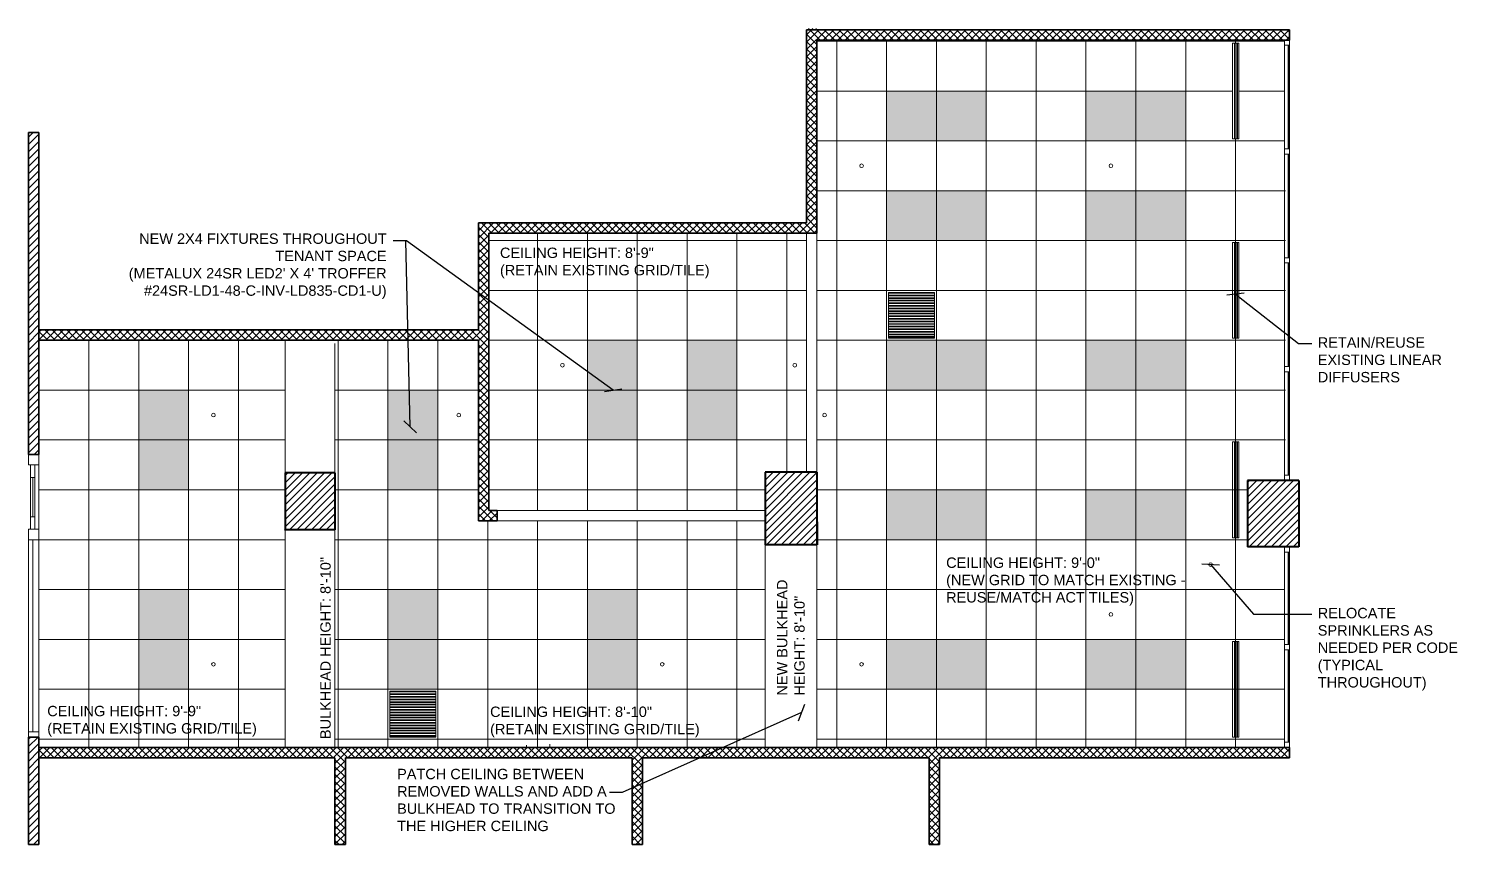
# Model space of a CAD drawing. Extents: x 65572 to 72871, y 30718 to 33858.
# Drawn here: x 65916 to 66604, y 31090 to 31482 of the extents above; entities that cross this region are included whole.
import ezdxf

# ---------------------------------------------------------------- set-up
doc = ezdxf.new("R2010")
doc.units = 0
doc.header["$LTSCALE"] = 0.5
doc.header["$MEASUREMENT"] = 0
doc.layers.get('0').update_dxf_attribs({"color": 20, "linetype": 'CONTINUOUS'})
for name, color, linetype, lineweight in [('Annotations', 40, 'CONTINUOUS', 5), ('Ceiling', 154, 'CONTINUOUS', 5), ('Framing', 142, 'CONTINUOUS', 13), ('Hatches', 8, 'CONTINUOUS', 5), ('Lighting', 143, 'CONTINUOUS', 9), ('Structure', 7, 'CONTINUOUS', 40), ('Viewed', 150, 'CONTINUOUS', 9), ('Walls', 7, 'CONTINUOUS', 35)]:
    doc.layers.add(name, color=color, linetype=linetype, lineweight=lineweight)
doc.styles.get("Standard").update_dxf_attribs({"font": 'arial.ttf'})
doc.dimstyles.new('ARCH', dxfattribs={"dimscale": 96, "dimtxt": 0.0625, "dimasz": 0.0625, "dimexe": 0.04, "dimexo": 0.09375, "dimgap": 0.03125, "dimtad": 1, "dimdec": 0, "dimrnd": 0.0625, "dimzin": 3, "dimdsep": 46, "dimlunit": 4, "dimtxsty": 'Standard', "dimblk1": 'ARCHTICK', "dimblk2": 'ARCHTICK', "dimsah": 1, "dimcen": 0, "dimdle": 0.03125, "dimclrd": 256, "dimclre": 256, "dimclrt": 256, "dimazin": 0, "dimtfac": 1, "dimtdec": 0, "dimtmove": 2, "dimatfit": 3, "dimldrblk": 'OBLIQUE', "dimfxl": 0.3, "dimfxlon": 1, "dimfrac": 2, "dimarcsym": 0})
pattern_1 = [(45, (63665.679, 29847.8123), (-1.767767, 1.767767), [])]
pattern_2 = [(90, (66238.1225, 31814.1501), (-1.25, 6e-11), []), (90, (66237.9663, 31814.1501), (-1.25, 6e-11), []), (90, (66237.81, 31814.1501), (-1.25, 6e-11), [])]

# ---------------------------------------------------------------- blocks, each defined once
blk = doc.blocks.new('_ArchTick')
at = {"const_width": 0.15}
blk.add_lwpolyline([(-0.5, -0.5), (0.5, 0.5)], dxfattribs=at)

msp = doc.modelspace()

# ---------------------------------------------------------------- hatches: boundary and pattern name
at = {"layer": 'Hatches'}
h = msp.add_hatch(dxfattribs=at)
h.set_pattern_fill('ANSI37', color=256, scale=20, style=0)
h.set_pattern_definition([(45, (63665.679, 29847.8123), (-1.767767, 1.767767), []), (135, (63665.679, 29847.8123), (-1.767767, -1.767767), [])])
h.paths.add_polyline_path([(66290.622504, 31388.719806), (66132.622504, 31388.719806), (66132.622504, 31337.219806), (65921.122504, 31337.219806), (65921.122504, 31332.219806), (66132.622504, 31332.219806), (66132.622504, 31245.219806), (66141.622504, 31245.219806), (66141.622504, 31250.219806), (66137.622504, 31250.219806), (66137.622504, 31383.719806), (66295.622504, 31383.719806), (66295.622504, 31476.719806), (66523.122504, 31476.719806), (66523.122504, 31481.719806), (66295.622504, 31481.719806), (66295.622504, 31482.264808), (66290.622504, 31482.276786)])
h = msp.add_hatch(dxfattribs=at)
h.set_pattern_fill('ANSI31', color=256, scale=20, style=0)
h.set_pattern_definition(pattern_1)
h.paths.add_polyline_path([(65921.122504, 31432.219806), (65916.122504, 31432.219806), (65916.122504, 31277.219806), (65921.122504, 31277.219806)])
h = msp.add_hatch(dxfattribs=at)
h.set_pattern_fill('ANSI31', color=256, scale=20, style=0)
h.set_pattern_definition([(45, (63665.679, 29847.8123), (-1.767767, 1.767767), [])])
h.paths.add_polyline_path([(66039.622504, 31268.412825), (66063.622504, 31268.412825), (66063.622504, 31240.912825), (66039.622504, 31240.912825)])
h = msp.add_hatch(dxfattribs=at)
h.set_pattern_fill('ANSI31', color=256, scale=20, style=0)
h.set_pattern_definition(pattern_1)
h.paths.add_polyline_path([(66270.622504, 31268.719806), (66295.622504, 31268.719806), (66295.622504, 31233.719806), (66270.622504, 31233.719806)])
h = msp.add_hatch(dxfattribs=at)
h.set_pattern_fill('ANSI31', color=256, scale=20, style=0)
h.set_pattern_definition(pattern_1)
h.paths.add_polyline_path([(66502.872504, 31264.719806), (66527.622504, 31264.719806), (66527.622504, 31232.719806), (66502.872504, 31232.719806)])
h = msp.add_hatch(dxfattribs=at)
h.set_pattern_fill('ANSI31', color=256, scale=20, style=0)
h.set_pattern_definition(pattern_1)
h.paths.add_polyline_path([(65916.122504, 31089.519568), (65921.122504, 31089.519568), (65921.122504, 31135.219806), (65921.122504, 31131.219806), (65921.122504, 31141.219806), (65916.122504, 31141.219806)])
h = msp.add_hatch(dxfattribs=at)
h.set_pattern_fill('ANSI37', color=256, scale=20, style=0)
h.set_pattern_definition([(45, (63665.679, 29847.8123), (-1.767767, 1.767767), []), (135, (63665.679, 29847.8123), (-1.767767, -1.767767), [])])
h.paths.add_polyline_path([(66349.622504, 31089.519568), (66354.622504, 31089.519568), (66354.622504, 31131.219806), (66523.122504, 31131.219806), (66523.122504, 31136.219806), (65921.122504, 31136.219806), (65921.122504, 31131.219806), (66063.622504, 31131.219806), (66063.622504, 31089.519568), (66068.622504, 31089.519568), (66068.622504, 31131.219806), (66206.622504, 31131.219806), (66206.622504, 31089.519568), (66211.622504, 31089.519568), (66211.622504, 31131.219806), (66349.622504, 31131.219806)])
at = {"layer": 'Lighting', "true_color": 0x808080}
h = msp.add_hatch(dxfattribs=at)
h.set_pattern_fill('PLAST', color=8, scale=5, angle=90, style=0)
h.set_pattern_definition(pattern_2)
h.paths.add_polyline_path([(66495.673737, 31429.17292), (66498.691391, 31429.17292), (66498.691391, 31475.268254), (66495.673737, 31475.268254)])
for points in [[(66377.122504, 31452.219806), (66377.122504, 31428.219806), (66329.122504, 31428.219806), (66329.122504, 31452.219806)], [(66473.122504, 31452.219806), (66473.122504, 31428.219806), (66425.122504, 31428.219806), (66425.122504, 31452.219806)], [(66377.122504, 31404.219806), (66377.122504, 31380.219806), (66329.122504, 31380.219806), (66329.122504, 31404.219806)], [(66473.122504, 31404.219806), (66473.122504, 31380.219806), (66425.122504, 31380.219806), (66425.122504, 31404.219806)], [(66185.122504, 31332.219806), (66209.122504, 31332.219806), (66209.122504, 31284.219806), (66185.122504, 31284.219806)], [(66233.122504, 31332.219806), (66257.122504, 31332.219806), (66257.122504, 31284.219806), (66233.122504, 31284.219806)], [(66377.122504, 31332.219806), (66377.122504, 31308.219806), (66329.122504, 31308.219806), (66329.122504, 31332.219806)], [(66473.122504, 31332.219806), (66473.122504, 31308.219806), (66425.122504, 31308.219806), (66425.122504, 31332.219806)], [(65969.122504, 31308.219806), (65993.122504, 31308.219806), (65993.122504, 31260.219806), (65969.122504, 31260.219806)], [(66089.122504, 31308.219806), (66113.122504, 31308.219806), (66113.122504, 31260.219806), (66089.122504, 31260.219806)], [(66377.122504, 31260.219806), (66377.122504, 31236.219806), (66329.122504, 31236.219806), (66329.122504, 31260.219806)], [(66473.122504, 31260.219806), (66473.122504, 31236.219806), (66425.122504, 31236.219806), (66425.122504, 31260.219806)], [(65969.122504, 31212.219806), (65993.122504, 31212.219806), (65993.122504, 31164.219806), (65969.122504, 31164.219806)], [(66089.122504, 31212.219806), (66113.122504, 31212.219806), (66113.122504, 31164.219806), (66089.122504, 31164.219806)], [(66185.122504, 31212.219806), (66209.122504, 31212.219806), (66209.122504, 31164.219806), (66185.122504, 31164.219806)], [(66377.122504, 31188.219806), (66377.122504, 31164.219806), (66329.122504, 31164.219806), (66329.122504, 31188.219806)], [(66473.122504, 31188.219806), (66473.122504, 31164.219806), (66425.122504, 31164.219806), (66425.122504, 31188.219806)]]:
    msp.add_hatch(color=8, dxfattribs=at).paths.add_polyline_path(points)
h = msp.add_hatch(dxfattribs=at)
h.set_pattern_fill('PLAST', color=8, scale=5, angle=90, style=0)
h.set_pattern_definition(pattern_2)
h.paths.add_polyline_path([(66495.673737, 31333.17292), (66498.691391, 31333.17292), (66498.691391, 31379.268254), (66495.673737, 31379.268254)])
h = msp.add_hatch(dxfattribs=at)
h.set_pattern_fill('PLAST', color=8, scale=5, style=0)
h.set_pattern_definition([(360, (66478.1225, 32006.1501), (6e-11, 1.25), []), (360, (66478.1225, 32006.3064), (6e-11, 1.25), []), (360, (66478.1225, 32006.4626), (6e-11, 1.25), [])])
h.paths.add_polyline_path([(66330.054845, 31333.17292), (66352.150179, 31333.17292), (66352.150179, 31355.268254), (66330.054845, 31355.268254)])
h = msp.add_hatch(dxfattribs=at)
h.set_pattern_fill('PLAST', color=8, scale=5, angle=90, style=0)
h.set_pattern_definition(pattern_2)
h.paths.add_polyline_path([(66495.673737, 31237.17292), (66498.691391, 31237.17292), (66498.691391, 31283.268254), (66495.673737, 31283.268254)])
h = msp.add_hatch(dxfattribs=at)
h.set_pattern_fill('PLAST', color=8, scale=5, angle=90, style=0)
h.set_pattern_definition([(90, (66238.1225, 31622.1501), (-1.25, 6e-11), []), (90, (66237.9663, 31622.1501), (-1.25, 6e-11), []), (90, (66237.81, 31622.1501), (-1.25, 6e-11), [])])
h.paths.add_polyline_path([(66495.673737, 31141.17292), (66498.691391, 31141.17292), (66498.691391, 31187.268254), (66495.673737, 31187.268254)])
h = msp.add_hatch(dxfattribs=at)
h.set_pattern_fill('PLAST', color=8, scale=5, style=0)
h.set_pattern_definition([(360, (66238.1225, 31814.1501), (6e-11, 1.25), []), (360, (66238.1225, 31814.3064), (6e-11, 1.25), []), (360, (66238.1225, 31814.4626), (6e-11, 1.25), [])])
h.paths.add_polyline_path([(66090.054845, 31141.17292), (66112.150179, 31141.17292), (66112.150179, 31163.268254), (66090.054845, 31163.268254)])

# ---------------------------------------------------------------- linework, layer by layer
at = {"color": 0}
msp.add_line((65921.122504, 31131.219806), (65921.122504, 31136.219806), dxfattribs=at)
at = {"layer": 'Annotations'}
msp.add_line((66520.622504, 31476.219806), (66295.622504, 31476.219806), dxfattribs=at)
at = {"layer": 'Ceiling'}
for p, q in [((66305.122504, 31476.219806), (66305.122504, 31136.219806)), ((66329.122504, 31476.219806), (66329.122504, 31136.219806)), ((66353.122504, 31476.219806), (66353.122504, 31136.219806)), ((66377.122504, 31476.219806), (66377.122504, 31136.219806)), ((66401.122504, 31476.219806), (66401.122504, 31136.219806)), ((66425.122504, 31476.219806), (66425.122504, 31136.219806)), ((66449.122504, 31476.219806), (66449.122504, 31136.219806)), ((66473.122504, 31476.219806), (66473.122504, 31136.219806)), ((66497.122504, 31476.219806), (66497.122504, 31475.268254)), ((66495.673737, 31452.219806), (66295.622504, 31452.219806)), ((66520.622504, 31452.219806), (66498.691391, 31452.219806)), ((66520.622504, 31428.219806), (66295.622504, 31428.219806)), ((66497.122504, 31429.17292), (66497.122504, 31136.219806)), ((66521.122504, 31404.219806), (66295.622504, 31404.219806)), ((66290.622504, 31380.219806), (66137.622504, 31380.219806)), ((66161.122504, 31383.719806), (66161.122504, 31250.219806)), ((66185.122504, 31383.719806), (66185.122504, 31250.219806)), ((66209.122504, 31383.719806), (66209.122504, 31250.219806)), ((66233.122504, 31383.719806), (66233.122504, 31250.219806)), ((66257.122504, 31383.719806), (66257.122504, 31250.219806)), ((66281.122504, 31383.719806), (66281.122504, 31268.719806)), ((66521.122504, 31380.219806), (66295.622504, 31380.219806)), ((66290.622504, 31356.219806), (66137.622504, 31356.219806)), ((66521.122504, 31356.219806), (66295.622504, 31356.219806)), ((65945.122504, 31332.219806), (65945.122504, 31136.219806)), ((65969.122504, 31332.219806), (65969.122504, 31136.219806)), ((65993.122504, 31332.219806), (65993.122504, 31136.219806)), ((66017.122504, 31332.219806), (66017.122504, 31136.219806)), ((66065.122504, 31332.219806), (66065.122504, 31136.219806)), ((66089.122504, 31332.219806), (66089.122504, 31136.219806)), ((66113.122504, 31332.219806), (66113.122504, 31136.219806)), ((66290.622504, 31332.219806), (66137.622504, 31332.219806)), ((66521.122504, 31332.219806), (66295.622504, 31332.219806)), ((66039.622504, 31308.219806), (65921.122504, 31308.219806)), ((66132.622504, 31308.219806), (66063.622504, 31308.219806)), ((66290.622504, 31308.219806), (66137.622504, 31308.219806)), ((66521.122504, 31308.219806), (66295.622504, 31308.219806)), ((66039.622504, 31284.219806), (65921.122504, 31284.219806)), ((66132.622504, 31284.219806), (66063.622504, 31284.219806)), ((66290.622504, 31284.219806), (66137.622504, 31284.219806)), ((66521.122504, 31284.219806), (66295.622504, 31284.219806)), ((65921.122504, 31277.219806), (65921.122504, 31140.219806)), ((66039.622504, 31260.219806), (65921.122504, 31260.219806)), ((66132.622504, 31260.219806), (66063.622504, 31260.219806)), ((66270.622504, 31260.219806), (66137.622504, 31260.219806)), ((66502.872504, 31260.219806), (66295.622504, 31260.219806)), ((66137.122504, 31245.219806), (66137.122504, 31136.219806)), ((66161.122504, 31245.219806), (66161.122504, 31136.219806)), ((66185.122504, 31245.219806), (66185.122504, 31136.219806)), ((66209.122504, 31245.219806), (66209.122504, 31136.219806)), ((66233.122504, 31245.219806), (66233.122504, 31136.219806)), ((66257.122504, 31245.219806), (66257.122504, 31136.219806)), ((66039.622504, 31236.219806), (65921.122504, 31236.219806)), ((66270.622504, 31236.219806), (66063.622504, 31236.219806)), ((66502.872504, 31236.219806), (66295.622504, 31236.219806)), ((66039.622504, 31212.219806), (65921.122504, 31212.219806)), ((66270.699345, 31212.219806), (66063.622504, 31212.219806)), ((66520.622504, 31212.219806), (66295.622504, 31212.219806)), ((66039.622504, 31188.219806), (65921.122504, 31188.219806)), ((66270.699345, 31188.219806), (66063.622504, 31188.219806)), ((66520.622504, 31188.219806), (66295.622504, 31188.219806)), ((66039.622504, 31164.219806), (65921.122504, 31164.219806)), ((66270.699345, 31164.219806), (66063.622504, 31164.219806)), ((66520.622504, 31164.219806), (66295.622504, 31164.219806)), ((66039.622504, 31140.219806), (65921.122504, 31140.219806)), ((66270.699345, 31140.219806), (66063.622504, 31140.219806)), ((66520.622504, 31140.219806), (66295.622504, 31140.219806))]:
    msp.add_line(p, q, dxfattribs=at)
at = {"layer": 'Framing'}
for p, q in [((66511.122504, 31476.719806), (66511.122504, 31476.665982)), ((66520.622504, 31476.719806), (66520.622504, 31474.219806)), ((66523.122504, 31476.719806), (66520.622504, 31476.719806)), ((66523.122504, 31474.219806), (66520.622504, 31474.219806)), ((66522.504393, 31474.219806), (66522.504393, 31424.344806)), ((66522.622504, 31474.219806), (66522.504393, 31474.219806)), ((66522.622504, 31474.219806), (66522.622504, 31424.344806)), ((66523.122504, 31476.719806), (66523.122504, 31474.219806)), ((66523.122504, 31476.719806), (66523.122504, 31476.665982)), ((66523.122504, 31476.665982), (66523.199345, 31476.665982)), ((66520.622504, 31424.344806), (66520.622504, 31421.844806)), ((66520.622504, 31424.344806), (66523.122504, 31424.344806)), ((66523.122504, 31421.844806), (66520.622504, 31421.844806)), ((66522.504393, 31424.344806), (66522.622504, 31424.344806)), ((66522.504393, 31421.844806), (66522.504393, 31371.969806)), ((66522.622504, 31421.844806), (66522.504393, 31421.844806)), ((66522.622504, 31421.844806), (66522.622504, 31371.969806)), ((66523.122504, 31424.344806), (66523.122504, 31421.844806)), ((66520.622504, 31371.969806), (66520.622504, 31369.469806)), ((66520.622504, 31371.969806), (66523.122504, 31371.969806)), ((66522.504393, 31371.969806), (66522.622504, 31371.969806)), ((66523.122504, 31371.969806), (66523.122504, 31369.469806)), ((66523.122504, 31369.469806), (66520.622504, 31369.469806)), ((66522.504393, 31369.469806), (66522.504393, 31319.594806)), ((66522.622504, 31369.469806), (66522.504393, 31369.469806)), ((66522.622504, 31369.469806), (66522.622504, 31319.594806)), ((66520.622504, 31319.594806), (66520.622504, 31317.094806)), ((66520.622504, 31319.594806), (66523.122504, 31319.594806)), ((66523.122504, 31317.094806), (66520.622504, 31317.094806)), ((66522.504393, 31319.594806), (66522.622504, 31319.594806)), ((66522.504393, 31317.094806), (66522.504393, 31267.219806)), ((66522.622504, 31317.094806), (66522.504393, 31317.094806)), ((66522.622504, 31317.094806), (66522.622504, 31267.219806)), ((66523.122504, 31319.594806), (66523.122504, 31317.094806)), ((65916.122504, 31272.219806), (65916.122504, 31277.219806)), ((65921.122504, 31272.219806), (65921.122504, 31277.219806)), ((65916.122504, 31272.219806), (65921.122504, 31272.219806)), ((65919.122504, 31272.180436), (65917.122504, 31272.180436)), ((65917.122504, 31266.180436), (65917.122504, 31272.180436)), ((65919.122504, 31266.180436), (65919.122504, 31272.180436)), ((65919.122504, 31266.180436), (65917.122504, 31266.180436)), ((65918.240614, 31266.180436), (65918.122504, 31266.180436)), ((65918.122504, 31247.259176), (65918.122504, 31266.180436)), ((65918.240614, 31247.259176), (65918.240614, 31266.180436)), ((66520.622504, 31267.219806), (66520.622504, 31264.719806)), ((66520.622504, 31267.219806), (66523.122504, 31267.219806)), ((66520.622504, 31264.719806), (66523.122504, 31264.719806)), ((66522.504393, 31267.219806), (66522.622504, 31267.219806)), ((66523.122504, 31267.219806), (66523.122504, 31264.719806)), ((65917.122504, 31241.259176), (65917.122504, 31247.259176)), ((65917.122504, 31247.259176), (65919.122504, 31247.259176)), ((65918.122504, 31247.259176), (65918.240614, 31247.259176)), ((65919.122504, 31241.259176), (65919.122504, 31247.259176)), ((65916.122504, 31236.219806), (65916.122504, 31241.219806)), ((65921.122504, 31241.219806), (65916.122504, 31241.219806)), ((65917.122504, 31241.259176), (65919.122504, 31241.259176)), ((65921.122504, 31236.219806), (65921.122504, 31241.219806)), ((65921.122504, 31236.219806), (65916.122504, 31236.219806)), ((65918.240614, 31236.219806), (65918.122504, 31236.219806)), ((65918.122504, 31143.719806), (65918.122504, 31236.219806)), ((65918.240614, 31143.719806), (65918.240614, 31236.219806)), ((66520.622504, 31232.719806), (66520.622504, 31230.219806)), ((66523.122504, 31232.719806), (66520.622504, 31232.719806)), ((66523.122504, 31230.219806), (66520.622504, 31230.219806)), ((66522.504393, 31230.219806), (66522.504393, 31185.719806)), ((66522.622504, 31230.219806), (66522.504393, 31230.219806)), ((66522.622504, 31230.219806), (66522.622504, 31185.719806)), ((66523.122504, 31232.719806), (66523.122504, 31230.219806)), ((66523.122504, 31232.719806), (66523.122504, 31232.665982)), ((66523.199345, 31232.665982), (66523.122504, 31232.665982)), ((66520.622504, 31185.719806), (66520.622504, 31183.219806)), ((66520.622504, 31185.719806), (66523.122504, 31185.719806)), ((66522.504393, 31185.719806), (66522.622504, 31185.719806)), ((66523.122504, 31185.719806), (66523.122504, 31183.219806)), ((66523.122504, 31183.219806), (66520.622504, 31183.219806)), ((66522.504393, 31183.219806), (66522.504393, 31138.719806)), ((66522.622504, 31183.219806), (66522.504393, 31183.219806)), ((66522.622504, 31183.219806), (66522.622504, 31138.719806)), ((65916.122504, 31141.219806), (65916.122504, 31143.719806)), ((65916.122504, 31143.719806), (65921.122504, 31143.719806)), ((65918.122504, 31143.719806), (65918.240614, 31143.719806)), ((65921.122504, 31141.219806), (65921.122504, 31143.719806)), ((66155.782174, 31136.719806), (66155.782174, 31137.344806)), ((66520.622504, 31138.719806), (66520.622504, 31136.219806)), ((66520.622504, 31138.719806), (66523.122504, 31138.719806)), ((66522.504393, 31138.719806), (66522.622504, 31138.719806)), ((66523.122504, 31138.719806), (66523.122504, 31136.219806)), ((66520.622504, 31136.219806), (66523.122504, 31136.219806)), ((66523.199345, 31136.165982), (66523.122504, 31136.165982))]:
    msp.add_line(p, q, dxfattribs=at)
at = {"layer": 'Lighting'}
for points in [[(66495.673737, 31429.17292), (66498.691391, 31429.17292), (66498.691391, 31475.268254), (66495.673737, 31475.268254)], [(66377.122504, 31452.219806), (66377.122504, 31428.219806), (66329.122504, 31428.219806), (66329.122504, 31452.219806)], [(66473.122504, 31452.219806), (66473.122504, 31428.219806), (66425.122504, 31428.219806), (66425.122504, 31452.219806)], [(66377.122504, 31404.219806), (66377.122504, 31380.219806), (66329.122504, 31380.219806), (66329.122504, 31404.219806)], [(66473.122504, 31404.219806), (66473.122504, 31380.219806), (66425.122504, 31380.219806), (66425.122504, 31404.219806)], [(66495.673737, 31333.17292), (66498.691391, 31333.17292), (66498.691391, 31379.268254), (66495.673737, 31379.268254)], [(66330.054845, 31333.17292), (66352.150179, 31333.17292), (66352.150179, 31355.268254), (66330.054845, 31355.268254)], [(66185.122504, 31332.219806), (66209.122504, 31332.219806), (66209.122504, 31284.219806), (66185.122504, 31284.219806)], [(66233.122504, 31332.219806), (66257.122504, 31332.219806), (66257.122504, 31284.219806), (66233.122504, 31284.219806)], [(66377.122504, 31332.219806), (66377.122504, 31308.219806), (66329.122504, 31308.219806), (66329.122504, 31332.219806)], [(66473.122504, 31332.219806), (66473.122504, 31308.219806), (66425.122504, 31308.219806), (66425.122504, 31332.219806)], [(65969.122504, 31308.219806), (65993.122504, 31308.219806), (65993.122504, 31260.219806), (65969.122504, 31260.219806)], [(66089.122504, 31308.219806), (66113.122504, 31308.219806), (66113.122504, 31260.219806), (66089.122504, 31260.219806)], [(66495.673737, 31237.17292), (66498.691391, 31237.17292), (66498.691391, 31283.268254), (66495.673737, 31283.268254)], [(66377.122504, 31260.219806), (66377.122504, 31236.219806), (66329.122504, 31236.219806), (66329.122504, 31260.219806)], [(66473.122504, 31260.219806), (66473.122504, 31236.219806), (66425.122504, 31236.219806), (66425.122504, 31260.219806)], [(65969.122504, 31212.219806), (65993.122504, 31212.219806), (65993.122504, 31164.219806), (65969.122504, 31164.219806)], [(66089.122504, 31212.219806), (66113.122504, 31212.219806), (66113.122504, 31164.219806), (66089.122504, 31164.219806)], [(66185.122504, 31212.219806), (66209.122504, 31212.219806), (66209.122504, 31164.219806), (66185.122504, 31164.219806)], [(66377.122504, 31188.219806), (66377.122504, 31164.219806), (66329.122504, 31164.219806), (66329.122504, 31188.219806)], [(66473.122504, 31188.219806), (66473.122504, 31164.219806), (66425.122504, 31164.219806), (66425.122504, 31188.219806)], [(66495.673737, 31141.17292), (66498.691391, 31141.17292), (66498.691391, 31187.268254), (66495.673737, 31187.268254)], [(66090.054845, 31141.17292), (66112.150179, 31141.17292), (66112.150179, 31163.268254), (66090.054845, 31163.268254)]]:
    msp.add_lwpolyline(points, close=True, dxfattribs=at)
for centre in [(66317.122504, 31416.219806), (66437.122504, 31416.219806), (66173.122504, 31320.219806), (66284.920733, 31320.219806), (66005.122504, 31296.219806), (66123.197117, 31296.219806), (66299.296681, 31296.219806), (66485.122504, 31224.219806), (66437.122504, 31200.219806), (66005.122504, 31176.219806), (66221.122504, 31176.219806), (66317.122504, 31176.219806)]:
    msp.add_circle(centre, 0.877673, dxfattribs=at)
at = {"layer": 'Structure'}
for p, q in [((66039.622504, 31268.412825), (66039.622504, 31240.912825)), ((66063.622504, 31268.412825), (66039.622504, 31268.412825)), ((66063.622504, 31268.412825), (66063.622504, 31240.912825)), ((66063.622504, 31268.412825), (66063.622504, 31240.912825)), ((66295.622504, 31268.719806), (66270.622504, 31268.719806)), ((66270.622504, 31268.719806), (66270.622504, 31233.719806)), ((66295.622504, 31268.719806), (66295.622504, 31233.719806)), ((66502.872504, 31264.719806), (66502.872504, 31232.719806)), ((66527.622504, 31264.719806), (66502.872504, 31264.719806)), ((66527.622504, 31264.719806), (66527.622504, 31232.719806)), ((66063.622504, 31240.912825), (66039.622504, 31240.912825)), ((66039.699345, 31240.859002), (66039.699345, 31240.912825)), ((66295.699345, 31244.775031), (66295.699345, 31233.665982)), ((66295.622504, 31233.719806), (66270.622504, 31233.719806)), ((66270.699345, 31233.665982), (66270.699345, 31233.719806)), ((66295.699345, 31233.665982), (66270.699345, 31233.665982)), ((66527.622504, 31232.719806), (66502.872504, 31232.719806))]:
    msp.add_line(p, q, dxfattribs=at)
at = {"layer": 'Viewed'}
for p, q in [((66520.622504, 31474.219806), (66520.622504, 31424.344806)), ((66523.122504, 31474.219806), (66523.122504, 31424.344806)), ((66520.622504, 31421.844806), (66520.622504, 31371.969806)), ((66523.122504, 31421.844806), (66523.122504, 31371.969806)), ((66520.622504, 31369.469806), (66520.622504, 31319.594806)), ((66523.122504, 31369.469806), (66523.122504, 31319.594806)), ((66039.622504, 31268.412825), (66039.622504, 31332.219806)), ((66063.622504, 31268.412825), (66063.622504, 31330.594806)), ((66132.622504, 31319.219806), (66132.622504, 31319.969806)), ((66520.622504, 31317.094806), (66520.622504, 31267.219806)), ((66523.122504, 31317.094806), (66523.122504, 31267.219806)), ((65917.122504, 31247.259176), (65917.122504, 31266.180436)), ((65919.122504, 31247.259176), (65919.122504, 31266.180436)), ((66141.622504, 31250.219806), (66270.622504, 31250.219806)), ((66039.622504, 31240.859002), (66039.622504, 31136.219806)), ((66063.622504, 31240.859002), (66063.622504, 31136.219806)), ((66141.622504, 31245.219806), (66270.622504, 31245.219806)), ((65916.122504, 31143.719806), (65916.122504, 31236.219806)), ((65921.122504, 31143.719806), (65921.122504, 31236.219806)), ((66270.699345, 31233.665982), (66270.699345, 31136.219806)), ((66295.622504, 31233.719806), (66295.622504, 31136.219806)), ((66520.622504, 31230.219806), (66520.622504, 31185.719806)), ((66523.122504, 31230.219806), (66523.122504, 31185.719806)), ((66520.622504, 31183.219806), (66520.622504, 31138.719806)), ((66523.122504, 31183.219806), (66523.122504, 31138.719806)), ((66167.053202, 31137.844806), (66167.053202, 31137.469806)), ((66167.053202, 31137.469806), (66167.053202, 31136.594806)), ((66167.053202, 31136.594806), (66167.053202, 31136.219806))]:
    msp.add_line(p, q, dxfattribs=at)
at = {"layer": 'Viewed', "flags": 128}
msp.add_lwpolyline([(66295.622504, 31268.719806), (66290.622504, 31268.719806), (66290.622504, 31383.719806), (66295.622504, 31383.719806)], close=True, dxfattribs=at)
at = {"layer": 'Walls'}
for p, q in [((66290.622504, 31481.719806), (66290.622504, 31388.719806)), ((66523.122504, 31481.719806), (66290.622504, 31481.719806)), ((66523.122504, 31476.719806), (66523.122504, 31481.719806)), ((66295.622504, 31476.719806), (66523.122504, 31476.719806)), ((66295.622504, 31383.719806), (66295.622504, 31476.719806)), ((65916.122504, 31432.219806), (65921.122504, 31432.219806)), ((65916.122504, 31277.219806), (65916.122504, 31432.219806)), ((65921.122504, 31432.219806), (65921.122504, 31277.219806)), ((66132.622504, 31388.719806), (66132.622504, 31337.219806)), ((66290.622504, 31388.719806), (66132.622504, 31388.719806)), ((66137.622504, 31383.719806), (66137.622504, 31359.719806)), ((66137.622504, 31383.719806), (66185.622504, 31383.719806)), ((66137.622504, 31383.719806), (66295.622504, 31383.719806)), ((66137.622504, 31332.219806), (66137.622504, 31383.719806)), ((65921.122504, 31337.219806), (65921.122504, 31332.219806)), ((66132.622504, 31337.219806), (65921.122504, 31337.219806)), ((66131.872504, 31332.219806), (65921.122504, 31332.219806)), ((66131.872504, 31332.219806), (66094.372504, 31332.219806)), ((66132.622504, 31332.219806), (66131.872504, 31332.219806)), ((66132.622504, 31319.969806), (66132.622504, 31332.219806)), ((66132.622504, 31332.219806), (66132.622504, 31245.219806)), ((66137.622504, 31250.219806), (66137.622504, 31332.219806)), ((65921.122504, 31277.219806), (65916.122504, 31277.219806)), ((65916.122504, 31277.219806), (65921.122504, 31277.219806)), ((66141.622504, 31250.219806), (66137.622504, 31250.219806)), ((66141.622504, 31250.219806), (66141.622504, 31245.219806)), ((66141.699345, 31250.165982), (66141.622504, 31250.165982)), ((66132.622504, 31245.219806), (66141.622504, 31245.219806)), ((65916.122504, 31141.219806), (65921.122504, 31141.219806)), ((65916.122504, 31089.519568), (65916.122504, 31141.219806)), ((65921.122504, 31141.219806), (65916.122504, 31141.219806)), ((65921.122504, 31141.219806), (65921.122504, 31089.519568)), ((65921.122504, 31136.219806), (66523.122504, 31136.219806)), ((66063.622504, 31131.219806), (65921.122504, 31131.219806)), ((66063.622504, 31089.519568), (66063.622504, 31131.219806)), ((66206.622504, 31131.219806), (66068.622504, 31131.219806)), ((66068.622504, 31131.219806), (66068.622504, 31089.519568)), ((66206.622504, 31089.519568), (66206.622504, 31131.219806)), ((66349.622504, 31131.219806), (66211.622504, 31131.219806)), ((66211.622504, 31131.219806), (66211.622504, 31089.519568)), ((66349.622504, 31089.519568), (66349.622504, 31131.219806)), ((66523.122504, 31131.219806), (66354.622504, 31131.219806)), ((66354.622504, 31131.219806), (66354.622504, 31089.519568)), ((66523.122504, 31136.219806), (66523.122504, 31131.219806)), ((65921.122504, 31089.519568), (65916.122504, 31089.519568)), ((66068.622504, 31089.519568), (66063.622504, 31089.519568)), ((66211.622504, 31089.519568), (66206.622504, 31089.519568)), ((66354.622504, 31089.519568), (66349.622504, 31089.519568))]:
    msp.add_line(p, q, dxfattribs=at)

# ---------------------------------------------------------------- texts
at = {"layer": 'Annotations', "char_height": 5}
for s, insert, width, attachment_point in [("{NEW 2X4 FIXTURES THROUGHOUT TENANT SPACE \\P(METALUX 24SR LED2' X 4' TROFFER\\P#24SR-LD1-48-C-INV-LD835-CD1-U)}", (66088.479159, 31383.64109), 146.06771852, 3), ('{CEILING HEIGHT: 8\'-9"\\P(RETAIN EXISTING GRID/TILE)}', (66143.039419, 31376.827804), 105.226164, 1), ('{RETAIN/REUSE EXISTING LINEAR DIFFUSERS}', (66536.701451, 31333.646615), 83.1324742, 1), ('{CEILING HEIGHT: 9\'-0"\\P(NEW GRID TO MATCH EXISTING - REUSE/MATCH ACT TILES)}', (66357.808823, 31227.650703), 160.2839705, 1), ('{RELOCATE SPRINKLERS AS NEEDED PER CODE (TYPICAL THROUGHOUT)}', (66536.701451, 31203.400802), 83.1324742, 1), ('{CEILING HEIGHT: 9\'-9"\\P(RETAIN EXISTING GRID/TILE)}', (65925.107322, 31156.233335), 105.226164, 1), ('{CEILING HEIGHT: 8\'-10"\\P(RETAIN EXISTING GRID/TILE)}', (66138.277926, 31155.879086), 105.226164, 1), ('PATCH CEILING BETWEEN REMOVED WALLS AND ADD A BULKHEAD TO TRANSITION TO THE HIGHER CEILING ', (66093.516076, 31125.919977), 105.226164, 1)]:
    msp.add_mtext(s, dxfattribs=dict(at, insert=insert, width=width, attachment_point=attachment_point))
at = {"layer": 'Annotations', "char_height": 5, "attachment_point": 1, "rotation": 90}
for s, insert, width in [('{BULKHEAD HEIGHT: 8\'-10"}', (66056.560915, 31140.240846), 105.226164), ('{NEW BULKHEAD HEIGHT: 8\'-10"}', (66276.366581, 31161.15283), 62.73638474)]:
    msp.add_mtext(s, dxfattribs=dict(at, insert=insert, width=width))

# ---------------------------------------------------------------- leaders
at = {"layer": 'Annotations'}
for points in [[(66099.780175, 31290.542123), (66097.715816, 31380.060926), (66091.670954, 31380.060926)], [(66197.491668, 31308.219806), (66098.008932, 31380.060926), (66091.96407, 31380.060926)], [(66497.122504, 31354.465619), (66527.419053, 31330.660718), (66533.922322, 31330.660718)], [(66485.122504, 31224.219806), (66505.796921, 31200.414905), (66533.922322, 31200.414905)], [(66288.21425, 31153.051638), (66201.783212, 31114.5933), (66195.73835, 31114.5933)]]:
    msp.add_leader(points, dimstyle='ARCH', dxfattribs=at)

doc.saveas('drawing.dxf')
